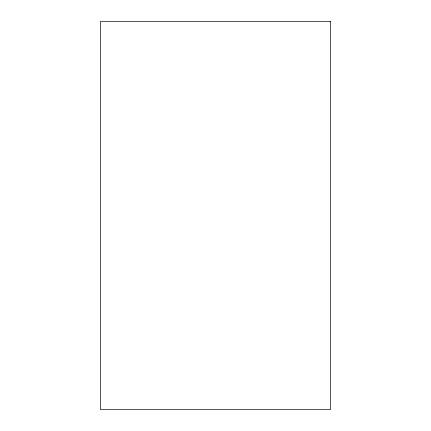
<?xml version="1.0" encoding="UTF-8"?>
<svg xmlns="http://www.w3.org/2000/svg" width="431" height="431" viewBox="0 0 431 431"><rect width="100%" height="100%" fill="white"/><g stroke="black" fill="none" stroke-linecap="round" stroke-linejoin="round"><path stroke-width="0.65" d="M330.658 21.55L100.342 21.55L100.342 409.45L330.658 409.45L330.658 21.55"/></g></svg>
